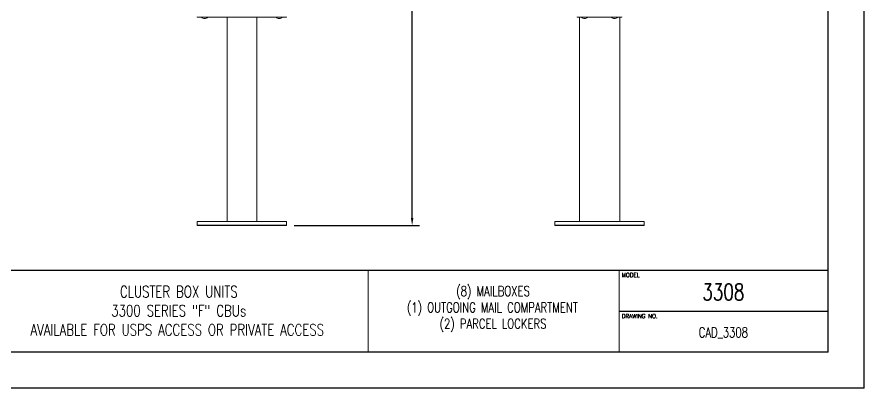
# Model space of a CAD drawing. Header units: millimetres. Extents: x 0 to 0.866, y 0 to 0.56.
# Drawn here: x 0.339 to 0.866, y 0 to 0.231 of the extents above; entities that cross this region are included whole.
import ezdxf

# ---------------------------------------------------------------- set-up
doc = ezdxf.new("R2010")
doc.units = ezdxf.units.MM
doc.layers.add('PRODUCT', color=1, linetype='Continuous')
doc.layers.add('SLD-0', color=179, linetype='Continuous')
doc.styles.add('SLDTEXTSTYLE0', font='SIMPLEX', dxfattribs={"width": 0.75})
doc.styles.add('SLDTEXTSTYLE1', font='SIMPLEX', dxfattribs={"width": 0.97})
doc.styles.add('SLDTEXTSTYLE2', font='SIMPLEX')
doc.dimstyles.new('SLDDIMSTYLE3', dxfattribs={"dimtxt": 0.00463, "dimasz": 0.003302, "dimexe": 0, "dimexo": 0.0625, "dimgap": 0.001157, "dimtad": 0, "dimtih": 1, "dimtoh": 1, "dimdec": 0, "dimlfac": 216, "dimrnd": 1e-09, "dimzin": 12, "dimdsep": 46, "dimtxsty": 'SLDTEXTSTYLE0', "dimblk1": 'NONE', "dimblk2": 'NONE', "dimsah": 1, "dimcen": 0.09, "dimadec": 0, "dimazin": 3, "dimtol": 1, "dimtp": 3, "dimtm": 3, "dimtfac": 1, "dimtdec": 3, "dimtofl": 0, "dimtmove": 0, "dimatfit": 3, "dimldrblk": 'NONE', "dimfxl": 0, "dimfrac": 2, "dimtolj": 1, "dimtzin": 0, "dimarcsym": 0})

# ---------------------------------------------------------------- blocks, each defined once
blk = doc.blocks.new('_D_14')
at = {"layer": 'SLD-0'}
for p, q in [((0.5537, 0.38823), (0.58953, 0.38823)), ((0.5849, 0.3836), (0.5849, 0.25248)), ((0.58709, 0.24202), (0.59081, 0.24733)), ((0.5849, 0.10561), (0.5849, 0.23674)), ((0.51157, 0.10098), (0.58953, 0.10098))]:
    blk.add_line(p, q, dxfattribs=at)
for points in [[(0.58413, 0.3836), (0.58567, 0.3836), (0.5849, 0.38823)], [(0.58413, 0.10561), (0.58567, 0.10561), (0.5849, 0.10098)]]:
    blk.add_solid(points, dxfattribs=at)
at = {"layer": 'SLD-0', "attachment_point": 1, "style": 'SLDTEXTSTYLE1'}
for s, insert, char_height in [('3', (0.58676, 0.24767), 0.00324), ('62', (0.57722, 0.24664), 0.00463), ('4', (0.58956, 0.24434), 0.00324), ('"', (0.59119, 0.24664), 0.00463)]:
    blk.add_mtext(s, dxfattribs=dict(at, insert=insert, char_height=char_height))
blk = doc.blocks.new('_NONE')
blk = doc.blocks.new('SW_NOTE_0')
at = {"layer": 'SLD-0', "color": 0, "char_height": 0.0061111, "attachment_point": 2, "style": 'SLDTEXTSTYLE0'}
for s, insert in [('(8) MAILBOXES', (0.02658, 0.00788)), ('(1) OUTGOING MAIL COMPARTMENT', (0.02615, -0.00227)), ('(2) PARCEL LOCKERS', (0.02655, -0.01241))]:
    blk.add_mtext(s, dxfattribs=dict(at, insert=insert))
blk = doc.blocks.new('SW_NOTE_1')
at = {"layer": 'SLD-0', "color": 0, "char_height": 0.0071296, "attachment_point": 2, "style": 'SLDTEXTSTYLE0'}
for s, insert in [('CLUSTER BOX UNITS', (0.04255, 0.00919)), ('3300 SERIES "F" CBUs', (0.04247, -0.00264)), ('AVAILABLE FOR USPS ACCESS OR PRIVATE ACCESS', (0.0416, -0.01448))]:
    blk.add_mtext(s, dxfattribs=dict(at, insert=insert))

msp = doc.modelspace()

# ---------------------------------------------------------------- linework, layer by layer
at = {"layer": 'PRODUCT', "linetype": 'Continuous', "lineweight": 15}
for p, q in [((0.45139, 0.23071), (0.45139, 0.23043)), ((0.45139, 0.23043), (0.50694, 0.23043)), ((0.45597, 0.23041), (0.45409, 0.23041)), ((0.45785, 0.23041), (0.45597, 0.23041)), ((0.46991, 0.10358), (0.46991, 0.23043)), ((0.48843, 0.10358), (0.48843, 0.23043)), ((0.50124, 0.23041), (0.50039, 0.23041)), ((0.50415, 0.23041), (0.50124, 0.23041)), ((0.50694, 0.23071), (0.50694, 0.23043)), ((0.6875, 0.23071), (0.6875, 0.23043)), ((0.6875, 0.23043), (0.71528, 0.23043)), ((0.68892, 0.10358), (0.68892, 0.23043)), ((0.69399, 0.23041), (0.69022, 0.23041)), ((0.7125, 0.23041), (0.70874, 0.23041)), ((0.71394, 0.10358), (0.71394, 0.23043)), ((0.71403, 0.22811), (0.71394, 0.22811)), ((0.71403, 0.22811), (0.71403, 0.22753)), ((0.71403, 0.22753), (0.71403, 0.22175)), ((0.71528, 0.23071), (0.71528, 0.23043)), ((0.71403, 0.22117), (0.71394, 0.22117)), ((0.71403, 0.22175), (0.71403, 0.22117)), ((0.45139, 0.10126), (0.45139, 0.10358)), ((0.50694, 0.10358), (0.45139, 0.10358)), ((0.45139, 0.10098), (0.45139, 0.10126)), ((0.50694, 0.10126), (0.45139, 0.10126)), ((0.50694, 0.10126), (0.45139, 0.10126)), ((0.50694, 0.10098), (0.45139, 0.10098)), ((0.50694, 0.10126), (0.50694, 0.10358)), ((0.50694, 0.10098), (0.50694, 0.10126)), ((0.67361, 0.10126), (0.67361, 0.10358)), ((0.72917, 0.10358), (0.67361, 0.10358)), ((0.67361, 0.10098), (0.67361, 0.10126)), ((0.72917, 0.10126), (0.67361, 0.10126)), ((0.72917, 0.10126), (0.67361, 0.10126)), ((0.72917, 0.10098), (0.67361, 0.10098)), ((0.72917, 0.10126), (0.72917, 0.10358)), ((0.72917, 0.10098), (0.72917, 0.10126))]:
    msp.add_line(p, q, dxfattribs=at)
for centre in [(0.45597, 0.23194), (0.50227, 0.23194), (0.6921, 0.23194), (0.71062, 0.23194)]:
    msp.add_arc(centre, 0.00243, 219.2047, 320.7953, dxfattribs=at)
at = {"layer": 'SLD-0'}
for p, q in [((0.86574, 0), (0.86574, 0.56019)), ((0.84346, 0.02228), (0.84346, 0.53791)), ((0.02228, 0.07321), (0.84346, 0.07321)), ((0.7136, 0.04774), (0.84346, 0.04774)), ((0.84346, 0.02228), (0.02228, 0.02228)), ((0.86574, 0), (0, 0))]:
    msp.add_line(p, q, dxfattribs=at)
at = {"layer": 'SLD-0', "lineweight": 0}
for p, q in [((0.55764, 0.07321), (0.55764, 0.02228)), ((0.7136, 0.07321), (0.7136, 0.02228))]:
    msp.add_line(p, q, dxfattribs=at)

# ---------------------------------------------------------------- block references
at = {"layer": 'SLD-0'}
for name, p in [('SW_NOTE_1', (0.39737, 0.05423)), ('SW_NOTE_0', (0.60864, 0.05542))]:
    msp.add_blockref(name, p, dxfattribs=at)

# ---------------------------------------------------------------- texts
for s, insert, char_height, attachment_point, style in [('MODEL', (0.71513, 0.07149), 0.002546, 1, 'SLDTEXTSTYLE2'), ('3308', (0.7783, 0.06481), 0.010185, 2, 'SLDTEXTSTYLE0'), ('DRAWING NO.', (0.71513, 0.04597), 0.0025463, 1, 'SLDTEXTSTYLE2'), ('CAD_3308', (0.77832, 0.03761), 0.006111, 2, 'SLDTEXTSTYLE0')]:
    msp.add_mtext(s, dxfattribs=dict(at, insert=insert, char_height=char_height, attachment_point=attachment_point, style=style))

# ---------------------------------------------------------------- dimensions: what is measured, and where the dimension line sits
dim = msp.add_linear_dim(base=(0.5849, 0.38823), p1=(0.50694, 0.10098), p2=(0.54907, 0.38823), angle=90, text='<> ""', dimstyle='SLDDIMSTYLE3', dxfattribs=at)
dim.commit()
dim.dimension.update_dxf_attribs({"geometry": '_D_14', "text_midpoint": (0.5849, 0.24461), "dimtype": 160})

doc.saveas('drawing.dxf')
